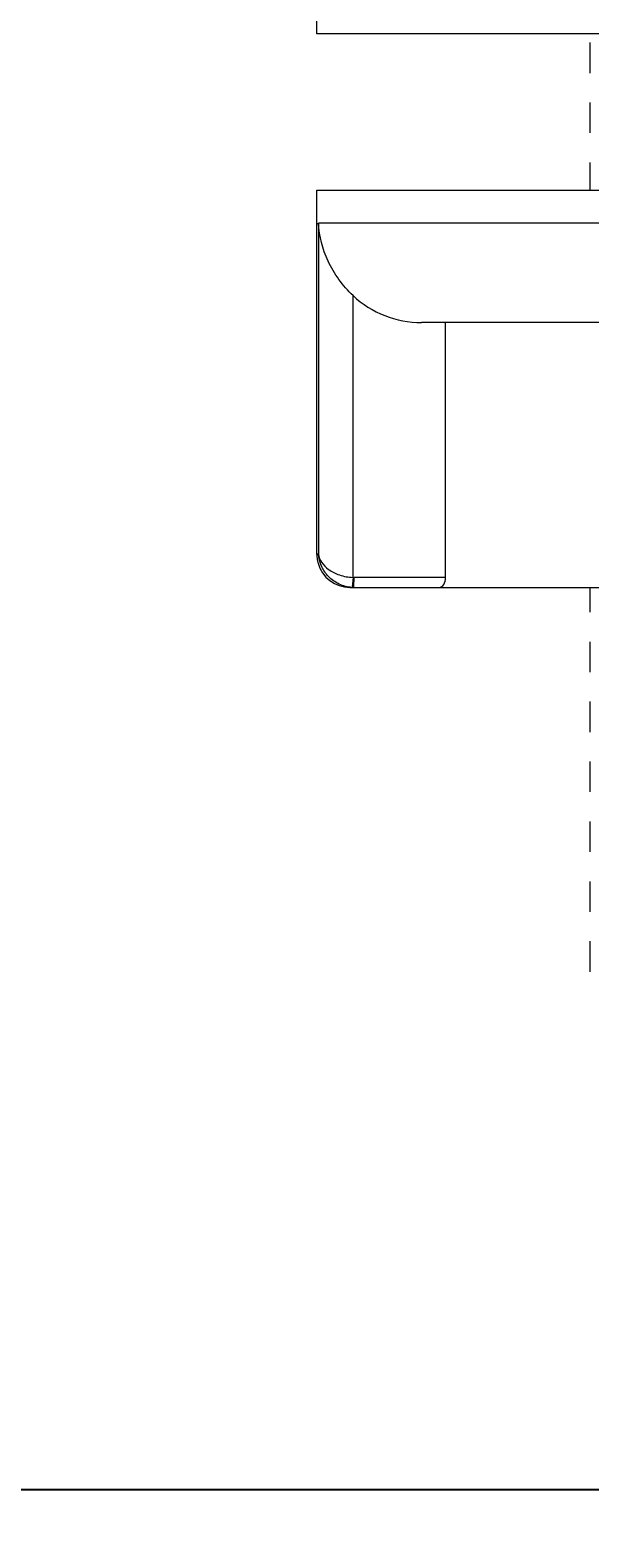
# Model space of a CAD drawing. Header units: millimetres. Extents: x 1931 to 2525, y -1753 to -1333.
# Drawn here: x 2364.12 to 2381.03, y -1714.72 to -1669.37 of the extents above; entities that cross this region are included whole.
import ezdxf

# ---------------------------------------------------------------- set-up
doc = ezdxf.new("R2010")
doc.units = ezdxf.units.MM
doc.header["$LTSCALE"] = 0.1
doc.layers.get('0').update_dxf_attribs({"lineweight": 13})
doc.layers.add('DIM', color=3, linetype='Continuous', lineweight=9)
doc.styles.get("Standard").update_dxf_attribs({"font": 'arial.ttf'})
doc.dimstyles.new('ISO-25', dxfattribs={"dimtxt": 2.5, "dimasz": 2.5, "dimexe": 1.25, "dimexo": 0.625, "dimtad": 1, "dimdec": 1, "dimtxsty": 'Standard', "dimcen": 2.5, "dimadec": 0, "dimazin": 0, "dimtfac": 1, "dimtdec": 1, "dimtmove": 0, "dimatfit": 3, "dimfxl": 0, "dimarcsym": 0})

# ---------------------------------------------------------------- blocks, each defined once
blk = doc.blocks.new('*D12')
at = {"layer": 'Defpoints', "color": 0}
for p in [(2289.284, -1702.646), (2391.284, -1702.646), (2391.284, -1713.47)]:
    blk.add_point(p, dxfattribs=at)
at = {"layer": 'DIM', "color": 3, "linetype": 'ByBlock', "lineweight": -2}
for p, q in [((2289.284, -1703.271), (2289.284, -1714.72)), ((2391.284, -1703.271), (2391.284, -1714.72)), ((2294.284, -1713.47), (2386.284, -1713.47))]:
    blk.add_line(p, q, dxfattribs=at)
at = {"layer": 'DIM', "color": 3}
for points in [[(2294.284, -1712.636), (2294.284, -1714.303), (2289.284, -1713.47)], [(2386.284, -1712.636), (2386.284, -1714.303), (2391.284, -1713.47)]]:
    blk.add_solid(points, dxfattribs=at)
at = {"layer": 'DIM', "color": 3, "insert": (2340.284, -1710.292), "char_height": 5, "attachment_point": 5}
blk.add_mtext('102', dxfattribs=at)

msp = doc.modelspace()

# ---------------------------------------------------------------- linework, layer by layer
at = {"color": 7, "linetype": 'Continuous'}
for p, q in [((2372.784, -1669.484), (2372.784, -1667.484)), ((2409.784, -1669.484), (2372.784, -1669.484)), ((2381.034, -1669.753), (2381.034, -1670.672)), ((2381.034, -1671.563), (2381.034, -1672.482)), ((2381.034, -1673.373), (2381.034, -1674.211)), ((2372.784, -1674.211), (2409.784, -1674.211)), ((2372.784, -1675.211), (2372.784, -1674.211)), ((2372.785, -1675.211), (2372.784, -1675.211)), ((2372.785, -1685.219), (2372.785, -1675.211)), ((2372.785, -1675.211), (2372.785, -1675.23)), ((2391.574, -1675.211), (2372.837, -1675.211)), ((2372.837, -1675.211), (2372.837, -1685.211)), ((2373.878, -1685.91), (2373.878, -1677.393)), ((2383.998, -1678.211), (2375.945, -1678.211)), ((2376.671, -1685.911), (2376.671, -1678.211)), ((2372.837, -1685.211), (2372.785, -1685.211)), ((2372.785, -1685.219), (2372.785, -1685.211)), ((2372.814, -1685.455), (2372.82, -1685.479)), ((2373.878, -1685.91), (2373.854, -1686.199)), ((2373.905, -1686.197), (2373.914, -1685.911)), ((2376.671, -1685.911), (2373.914, -1685.911)), ((2373.784, -1686.211), (2408.778, -1686.211)), ((2373.854, -1686.199), (2373.849, -1686.21)), ((2373.901, -1686.211), (2373.905, -1686.197)), ((2381.034, -1686.211), (2381.034, -1686.962)), ((2381.034, -1687.853), (2381.034, -1688.772)), ((2381.034, -1689.663), (2381.034, -1690.582)), ((2381.034, -1691.473), (2381.034, -1692.392)), ((2381.034, -1693.283), (2381.034, -1694.202)), ((2381.034, -1695.093), (2381.034, -1696.012)), ((2381.034, -1696.903), (2381.034, -1697.822))]:
    msp.add_line(p, q, dxfattribs=at)
for points in [[(2372.785, -1685.219), (2372.785, -1685.229), (2372.785, -1685.244), (2372.786, -1685.261)], [(2372.786, -1685.261), (2372.787, -1685.279), (2372.788, -1685.299), (2372.79, -1685.321), (2372.794, -1685.348), (2372.798, -1685.379), (2372.805, -1685.416), (2372.814, -1685.455)]]:
    msp.add_lwpolyline(points, dxfattribs=at)
for centre, radius, start, end in [((2375.784, -1675.211), 3, 180, 180.3348), ((2375.943, -1675.197), 3.015, 226.7563, 270.0329), ((2373.74, -1685.219), 0.955, 179.5552, 179.9719), ((2373.763, -1685.218), 0.978, 180.0241, 194.0164), ((2373.784, -1685.211), 1, 195.4952, 270), ((2373.914, -1685.209), 0.702, 267.0735, 269.9998), ((2373.901, -1685.213), 0.998, 264.3435, 269.9998)]:
    msp.add_arc(centre, radius, start, end, dxfattribs=at)
msp.add_ellipse((2376.484, -1685.911), major_axis=(0, 0.3), ratio=0.621016, start_param=-3.141593, end_param=-1.570796, dxfattribs=at)
for points, knots in [([(2373.878, -1677.393), (2373.566, -1677.098), (2373.064, -1676.421), (2372.854, -1675.603), (2372.837, -1675.211)], [0, 0, 0, 0, 0.522881, 1, 1, 1, 1]), ([(2373.802, -1686.207), (2373.666, -1686.193), (2373.405, -1686.112), (2373.096, -1685.869), (2372.897, -1685.558), (2372.843, -1685.325), (2372.837, -1685.211)], [0, 0, 0, 0, 0.273345, 0.532076, 0.772452, 1, 1, 1, 1]), ([(2372.837, -1685.211), (2372.846, -1685.296), (2372.918, -1685.476), (2373.145, -1685.696), (2373.476, -1685.858), (2373.738, -1685.905), (2373.878, -1685.91)], [0, 0, 0, 0, 0.189349, 0.415048, 0.688998, 1, 1, 1, 1])]:
    msp.add_open_spline(points, degree=3, knots=knots, dxfattribs=at)

# ---------------------------------------------------------------- dimensions: what is measured, and where the dimension line sits
at = {"layer": 'DIM', "color": 7}
dim = msp.add_linear_dim(base=(2391.284, -1713.47), p1=(2289.284, -1702.646), p2=(2391.284, -1702.646), dimstyle='ISO-25', override={"dimtxt": 5, "dimasz": 5, "dimcen": 5, "dimclrd": 3, "dimclre": 3, "dimclrt": 3, "dimfxl": 1.25, "dimarcsym": 1}, dxfattribs=at)
dim.commit()
dim.dimension.update_dxf_attribs({"geometry": '*D12', "text_midpoint": (2340.284, -1710.292)})

doc.saveas('drawing.dxf')
